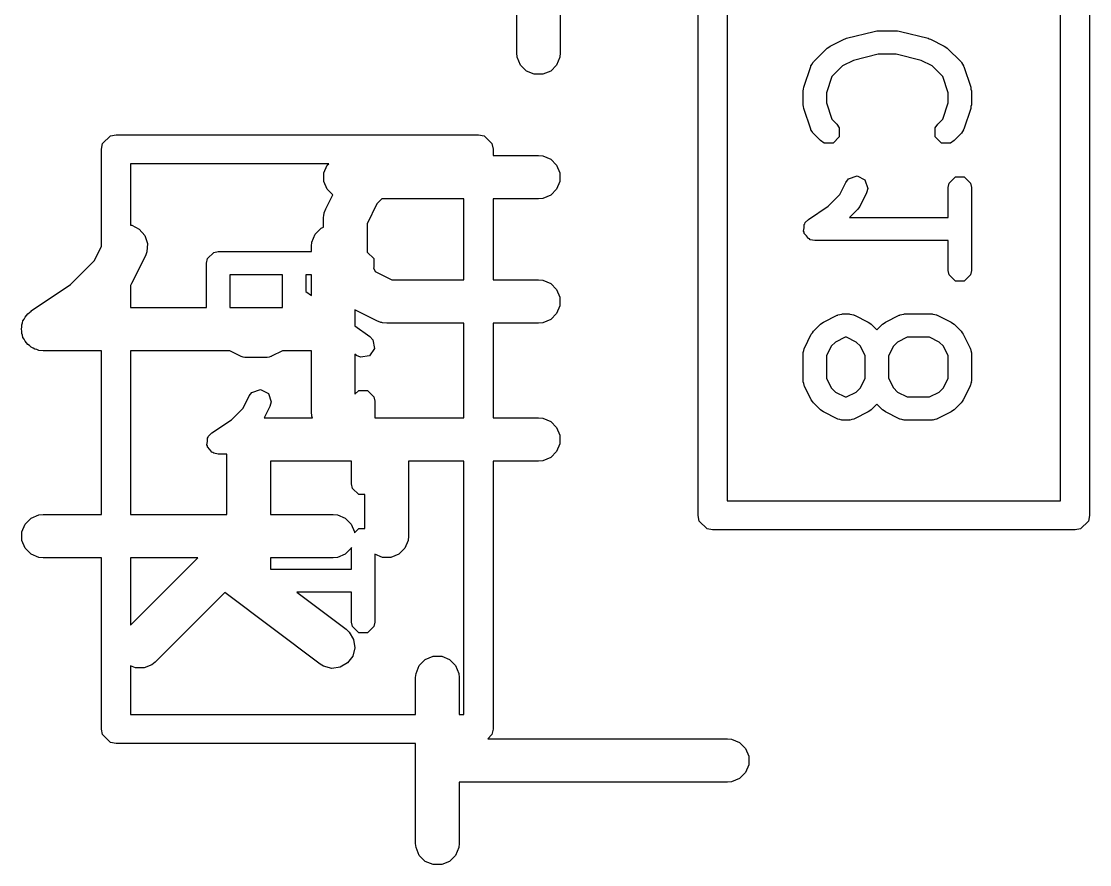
# Model space of a CAD drawing. Extents: x 3.93 to 7.47, y -4.9 to -2.95.
# Drawn here: x 4.7042 to 4.8492, y -4.0163 to -3.9018 of the extents above; entities that cross this region are included whole.
import ezdxf

# ---------------------------------------------------------------- set-up
doc = ezdxf.new("R2010")
doc.units = 0
doc.header["$MEASUREMENT"] = 0
doc.layers.add('BLACK', color=7, linetype='CONTINUOUS')

msp = doc.modelspace()

# ---------------------------------------------------------------- linework, layer by layer
at = {"layer": 'BLACK', "linetype": 'CONTINUOUS'}
for p, q in [((4.77739, -3.88359), (4.77739, -3.90608)), ((4.7961, -3.96889), (4.7961, -3.89015)), ((4.84925, -3.89015), (4.84925, -3.96889)), ((4.80004, -3.89212), (4.80004, -3.96692)), ((4.84531, -3.96692), (4.84531, -3.89212)), ((4.77149, -3.90608), (4.77149, -3.89779)), ((4.81404, -3.90514), (4.81592, -3.9042)), ((4.81592, -3.9042), (4.81608, -3.90416)), ((4.81608, -3.90416), (4.81624, -3.90409)), ((4.81624, -3.90409), (4.81999, -3.90315)), ((4.81999, -3.90315), (4.82018, -3.90314)), ((4.82018, -3.90314), (4.82037, -3.9031)), ((4.82037, -3.9031), (4.82318, -3.9031)), ((4.82318, -3.9031), (4.82337, -3.90314)), ((4.82337, -3.90314), (4.82356, -3.90315)), ((4.82356, -3.90315), (4.82731, -3.90409)), ((4.82731, -3.90409), (4.82747, -3.90416)), ((4.82747, -3.90416), (4.82764, -3.9042)), ((4.82764, -3.9042), (4.82951, -3.90514)), ((4.81176, -3.90731), (4.81363, -3.90544)), ((4.81363, -3.90544), (4.81384, -3.9053)), ((4.81384, -3.9053), (4.81404, -3.90514)), ((4.82951, -3.90514), (4.82971, -3.9053)), ((4.82971, -3.9053), (4.82992, -3.90544)), ((4.82992, -3.90544), (4.83179, -3.90731)), ((4.77154, -3.90666), (4.77149, -3.90608)), ((4.77198, -3.90772), (4.77154, -3.90666)), ((4.77734, -3.90666), (4.77689, -3.90772)), ((4.77739, -3.90608), (4.77734, -3.90666)), ((4.81717, -3.9071), (4.81568, -3.90785)), ((4.82056, -3.90625), (4.81717, -3.9071)), ((4.82299, -3.90625), (4.82056, -3.90625)), ((4.82638, -3.9071), (4.82299, -3.90625)), ((4.82787, -3.90785), (4.82638, -3.9071)), ((4.7728, -3.90854), (4.77198, -3.90772)), ((4.77386, -3.90898), (4.7728, -3.90854)), ((4.77608, -3.90854), (4.77502, -3.90898)), ((4.77689, -3.90772), (4.77608, -3.90854)), ((4.81044, -3.91074), (4.81138, -3.90793)), ((4.81138, -3.90793), (4.81142, -3.90786)), ((4.81142, -3.90782), (4.81156, -3.90761)), ((4.81142, -3.90786), (4.81142, -3.90782)), ((4.81156, -3.90761), (4.81168, -3.90739)), ((4.81168, -3.90739), (4.81171, -3.90738)), ((4.81171, -3.90738), (4.81176, -3.90731)), ((4.81568, -3.90785), (4.81425, -3.90928)), ((4.8293, -3.90928), (4.82787, -3.90785)), ((4.83179, -3.90731), (4.83184, -3.90738)), ((4.83184, -3.90738), (4.83187, -3.90739)), ((4.83187, -3.90739), (4.83199, -3.90761)), ((4.83199, -3.90761), (4.83214, -3.90782)), ((4.83214, -3.90782), (4.83214, -3.90786)), ((4.83214, -3.90786), (4.83217, -3.90793)), ((4.83217, -3.90793), (4.83311, -3.91074)), ((4.77502, -3.90898), (4.77386, -3.90898)), ((4.81425, -3.90928), (4.81351, -3.91149)), ((4.83004, -3.91149), (4.8293, -3.90928)), ((4.81036, -3.91124), (4.81041, -3.91099)), ((4.81036, -3.91311), (4.81036, -3.91124)), ((4.81041, -3.91099), (4.81044, -3.91074)), ((4.83311, -3.91074), (4.83314, -3.91099)), ((4.83314, -3.91099), (4.83319, -3.91124)), ((4.83319, -3.91124), (4.83319, -3.91311)), ((4.81351, -3.91149), (4.81351, -3.91286)), ((4.81351, -3.91286), (4.81425, -3.91507)), ((4.8293, -3.91507), (4.83004, -3.91286)), ((4.83004, -3.91286), (4.83004, -3.91149)), ((4.81041, -3.91336), (4.81036, -3.91311)), ((4.81044, -3.91361), (4.81041, -3.91336)), ((4.81138, -3.91642), (4.81044, -3.91361)), ((4.83311, -3.91361), (4.83217, -3.91642)), ((4.83314, -3.91336), (4.83311, -3.91361)), ((4.83319, -3.91311), (4.83314, -3.91336)), ((4.81425, -3.91507), (4.81492, -3.91575)), ((4.81492, -3.91575), (4.81526, -3.91626)), ((4.82829, -3.91626), (4.82863, -3.91575)), ((4.82863, -3.91575), (4.8293, -3.91507)), ((4.71632, -3.91733), (4.71707, -3.91718)), ((4.71707, -3.91718), (4.76628, -3.91718)), ((4.76628, -3.91718), (4.76703, -3.91733)), ((4.81142, -3.91649), (4.81138, -3.91642)), ((4.81142, -3.91653), (4.81142, -3.91649)), ((4.81156, -3.91674), (4.81142, -3.91653)), ((4.81168, -3.91696), (4.81156, -3.91674)), ((4.81171, -3.91697), (4.81168, -3.91696)), ((4.81176, -3.91704), (4.81171, -3.91697)), ((4.81269, -3.91798), (4.81176, -3.91704)), ((4.81526, -3.91626), (4.81526, -3.91746)), ((4.82829, -3.91746), (4.82829, -3.91626)), ((4.83179, -3.91704), (4.83086, -3.91798)), ((4.83184, -3.91697), (4.83179, -3.91704)), ((4.83187, -3.91696), (4.83184, -3.91697)), ((4.83199, -3.91674), (4.83187, -3.91696)), ((4.83214, -3.91653), (4.83199, -3.91674)), ((4.83217, -3.91642), (4.83214, -3.91649)), ((4.83214, -3.91649), (4.83214, -3.91653)), ((4.7151, -3.91915), (4.71525, -3.91839)), ((4.71525, -3.91839), (4.71632, -3.91733)), ((4.76703, -3.91733), (4.7681, -3.91839)), ((4.7681, -3.91839), (4.76825, -3.91915)), ((4.8132, -3.91832), (4.81269, -3.91798)), ((4.81441, -3.91832), (4.8132, -3.91832)), ((4.81526, -3.91746), (4.81441, -3.91832)), ((4.82914, -3.91832), (4.82829, -3.91746)), ((4.83035, -3.91832), (4.82914, -3.91832)), ((4.83086, -3.91798), (4.83035, -3.91832)), ((4.7151, -3.93237), (4.7151, -3.91915)), ((4.76825, -3.91915), (4.76825, -3.92)), ((4.76825, -3.92), (4.77444, -3.92)), ((4.77444, -3.92), (4.77502, -3.92006)), ((4.77502, -3.92006), (4.77608, -3.9205)), ((4.71904, -3.92112), (4.71904, -3.92947)), ((4.74594, -3.92112), (4.71904, -3.92112)), ((4.7453, -3.92238), (4.74574, -3.92131)), ((4.74574, -3.92131), (4.74594, -3.92112)), ((4.77608, -3.9205), (4.77689, -3.92131)), ((4.77689, -3.92131), (4.77734, -3.92238)), ((4.7453, -3.92353), (4.7453, -3.92238)), ((4.77734, -3.92238), (4.77734, -3.92353)), ((4.81653, -3.92317), (4.81767, -3.92279)), ((4.81767, -3.92279), (4.81875, -3.92333)), ((4.83016, -3.92376), (4.83102, -3.92291)), ((4.83102, -3.92291), (4.83222, -3.92291)), ((4.83222, -3.92291), (4.83307, -3.92376)), ((4.74574, -3.9246), (4.7453, -3.92353)), ((4.77734, -3.92353), (4.77689, -3.9246)), ((4.81533, -3.9253), (4.81615, -3.92366)), ((4.81615, -3.92366), (4.81653, -3.92317)), ((4.81875, -3.92333), (4.81913, -3.92447)), ((4.81913, -3.92447), (4.81897, -3.92507)), ((4.83004, -3.92436), (4.83016, -3.92376)), ((4.83004, -3.92841), (4.83004, -3.92436)), ((4.83307, -3.92376), (4.83319, -3.92436)), ((4.83319, -3.92436), (4.83319, -3.93561)), ((4.74555, -3.92726), (4.7465, -3.92536)), ((4.7465, -3.92536), (4.74574, -3.9246)), ((4.75317, -3.92591), (4.75249, -3.92658)), ((4.76431, -3.92591), (4.75317, -3.92591)), ((4.76431, -3.93688), (4.76431, -3.92591)), ((4.77444, -3.92591), (4.76825, -3.92591)), ((4.76825, -3.92591), (4.76825, -3.93688)), ((4.77502, -3.92585), (4.77444, -3.92591)), ((4.77608, -3.92541), (4.77502, -3.92585)), ((4.77689, -3.9246), (4.77608, -3.92541)), ((4.81374, -3.92689), (4.81533, -3.9253)), ((4.81897, -3.92507), (4.81803, -3.92694)), ((4.74534, -3.9278), (4.74555, -3.92726)), ((4.75249, -3.92658), (4.75115, -3.92928)), ((4.81106, -3.92868), (4.81374, -3.92689)), ((4.81773, -3.92735), (4.81667, -3.92841)), ((4.81787, -3.92714), (4.81773, -3.92735)), ((4.81803, -3.92694), (4.81787, -3.92714)), ((4.74524, -3.92858), (4.7453, -3.928)), ((4.74524, -3.92974), (4.74524, -3.92858)), ((4.7453, -3.928), (4.74534, -3.92791)), ((4.74534, -3.92791), (4.74534, -3.9278)), ((4.81062, -3.92911), (4.81106, -3.92868)), ((4.81667, -3.92841), (4.83004, -3.92841)), ((4.71904, -3.92947), (4.7192, -3.92948)), ((4.7192, -3.92948), (4.72023, -3.93)), ((4.72023, -3.93), (4.72099, -3.93087)), ((4.74409, -3.93069), (4.7449, -3.92988)), ((4.7449, -3.92988), (4.74524, -3.92974)), ((4.75115, -3.92928), (4.75115, -3.93314)), ((4.81039, -3.93029), (4.81048, -3.92984)), ((4.81048, -3.93043), (4.81039, -3.93029)), ((4.81048, -3.92938), (4.81059, -3.92927)), ((4.81048, -3.92984), (4.81048, -3.92938)), ((4.81059, -3.92927), (4.81062, -3.92911)), ((4.72099, -3.93087), (4.72135, -3.93196)), ((4.74359, -3.93233), (4.74365, -3.93176)), ((4.74365, -3.93176), (4.74409, -3.93069)), ((4.81048, -3.93059), (4.81048, -3.93043)), ((4.8108, -3.93091), (4.81048, -3.93059)), ((4.81106, -3.93129), (4.8108, -3.93091)), ((4.81122, -3.93133), (4.81106, -3.93129)), ((4.81133, -3.93144), (4.81122, -3.93133)), ((4.81193, -3.93156), (4.81133, -3.93144)), ((4.83004, -3.93156), (4.81193, -3.93156)), ((4.83004, -3.93561), (4.83004, -3.93156)), ((4.71412, -3.93433), (4.7151, -3.93237)), ((4.72127, -3.93311), (4.72106, -3.93365)), ((4.72135, -3.93196), (4.72127, -3.93311)), ((4.72948, -3.93401), (4.73033, -3.93316)), ((4.73033, -3.93316), (4.73093, -3.93304)), ((4.73093, -3.93304), (4.74359, -3.93304)), ((4.74359, -3.93304), (4.74359, -3.93233)), ((4.75115, -3.93314), (4.75122, -3.93316)), ((4.75122, -3.93316), (4.75207, -3.93401)), ((4.71091, -3.93754), (4.71412, -3.93433)), ((4.72106, -3.93365), (4.71919, -3.9374)), ((4.72936, -3.93461), (4.72948, -3.93401)), ((4.72936, -3.94063), (4.72936, -3.93461)), ((4.75207, -3.93401), (4.75207, -3.93522)), ((4.75207, -3.93522), (4.75202, -3.93526)), ((4.75202, -3.93526), (4.75227, -3.93575)), ((4.75227, -3.93575), (4.75451, -3.93688)), ((4.83016, -3.93621), (4.83004, -3.93561)), ((4.83319, -3.93561), (4.83307, -3.93621)), ((4.70553, -3.94112), (4.71091, -3.93754)), ((4.71919, -3.9374), (4.71904, -3.93764)), ((4.73967, -3.93619), (4.73251, -3.93619)), ((4.73251, -3.93619), (4.73251, -3.94063)), ((4.73967, -3.94063), (4.73967, -3.93619)), ((4.74282, -3.93619), (4.74282, -3.93848)), ((4.74359, -3.93619), (4.74282, -3.93619)), ((4.74359, -3.93902), (4.74359, -3.93619)), ((4.75451, -3.93688), (4.76431, -3.93688)), ((4.76825, -3.93688), (4.77444, -3.93688)), ((4.77444, -3.93688), (4.77502, -3.93693)), ((4.77502, -3.93693), (4.77608, -3.93737)), ((4.77608, -3.93737), (4.77689, -3.93819)), ((4.83102, -3.93706), (4.83016, -3.93621)), ((4.83222, -3.93706), (4.83102, -3.93706)), ((4.83307, -3.93621), (4.83222, -3.93706)), ((4.71904, -3.93764), (4.71904, -3.94063)), ((4.74282, -3.93848), (4.74359, -3.93902)), ((4.77689, -3.93819), (4.77734, -3.93925)), ((4.77734, -3.9404), (4.77689, -3.94147)), ((4.77734, -3.93925), (4.77734, -3.9404)), ((4.70472, -3.94194), (4.70492, -3.94173)), ((4.70492, -3.94173), (4.70509, -3.94149)), ((4.70509, -3.94149), (4.70553, -3.94113)), ((4.70553, -3.94113), (4.70553, -3.94112)), ((4.70553, -3.94113), (4.70553, -3.94113)), ((4.70553, -3.94113), (4.70553, -3.94113)), ((4.71904, -3.94063), (4.72936, -3.94063)), ((4.73251, -3.94063), (4.73967, -3.94063)), ((4.7525, -3.94247), (4.74949, -3.94097)), ((4.74949, -3.94097), (4.74949, -3.94315)), ((4.77689, -3.94147), (4.77608, -3.94228)), ((4.8131, -3.94264), (4.81498, -3.9417)), ((4.81498, -3.9417), (4.81505, -3.94168)), ((4.81505, -3.94168), (4.81508, -3.94165)), ((4.81508, -3.94165), (4.81533, -3.9416)), ((4.81533, -3.9416), (4.81557, -3.94154)), ((4.81557, -3.94154), (4.8156, -3.94155)), ((4.8156, -3.94155), (4.81568, -3.94153)), ((4.81568, -3.94153), (4.81662, -3.94153)), ((4.81662, -3.94153), (4.8167, -3.94155)), ((4.8167, -3.94155), (4.81673, -3.94154)), ((4.81673, -3.94154), (4.81697, -3.9416)), ((4.81697, -3.9416), (4.81722, -3.94165)), ((4.81722, -3.94165), (4.81725, -3.94168)), ((4.81725, -3.94168), (4.81732, -3.9417)), ((4.81732, -3.9417), (4.8192, -3.94264)), ((4.82154, -3.94264), (4.82341, -3.9417)), ((4.82341, -3.9417), (4.82349, -3.94168)), ((4.82349, -3.94168), (4.82352, -3.94165)), ((4.82352, -3.94165), (4.82376, -3.9416)), ((4.82376, -3.9416), (4.82401, -3.94154)), ((4.82401, -3.94154), (4.82404, -3.94155)), ((4.82404, -3.94155), (4.82412, -3.94153)), ((4.82412, -3.94153), (4.82787, -3.94153)), ((4.82787, -3.94153), (4.82795, -3.94155)), ((4.82795, -3.94155), (4.82798, -3.94154)), ((4.82798, -3.94154), (4.82822, -3.9416)), ((4.82822, -3.9416), (4.82847, -3.94165)), ((4.82847, -3.94165), (4.8285, -3.94168)), ((4.8285, -3.94168), (4.82857, -3.9417)), ((4.82857, -3.9417), (4.83045, -3.94264)), ((4.70422, -3.94358), (4.70428, -3.94329)), ((4.70428, -3.94301), (4.70439, -3.94274)), ((4.70428, -3.94329), (4.70428, -3.94301)), ((4.70439, -3.94274), (4.70444, -3.94245)), ((4.70444, -3.94245), (4.70461, -3.94221)), ((4.70461, -3.94221), (4.70472, -3.94194)), ((4.74949, -3.94315), (4.75152, -3.94457)), ((4.75304, -3.94268), (4.7525, -3.94247)), ((4.75314, -3.94268), (4.75304, -3.94268)), ((4.75324, -3.94272), (4.75314, -3.94268)), ((4.75382, -3.94278), (4.75324, -3.94272)), ((4.76431, -3.94278), (4.75382, -3.94278)), ((4.76431, -3.95562), (4.76431, -3.94278)), ((4.77444, -3.94278), (4.76825, -3.94278)), ((4.76825, -3.94278), (4.76825, -3.95562)), ((4.77502, -3.94272), (4.77444, -3.94278)), ((4.77608, -3.94228), (4.77502, -3.94272)), ((4.81176, -3.94387), (4.81269, -3.94293)), ((4.81269, -3.94293), (4.8129, -3.94279)), ((4.8129, -3.94279), (4.8131, -3.94264)), ((4.8192, -3.94264), (4.8194, -3.94279)), ((4.8194, -3.94279), (4.81961, -3.94293)), ((4.81961, -3.94293), (4.82037, -3.94369)), ((4.82037, -3.94369), (4.82113, -3.94293)), ((4.82113, -3.94293), (4.82134, -3.94279)), ((4.82134, -3.94279), (4.82154, -3.94264)), ((4.83045, -3.94264), (4.83065, -3.94279)), ((4.83065, -3.94279), (4.83086, -3.94293)), ((4.83086, -3.94293), (4.83179, -3.94387)), ((4.70428, -3.94386), (4.70422, -3.94358)), ((4.70428, -3.94416), (4.70428, -3.94386)), ((4.70439, -3.94442), (4.70428, -3.94416)), ((4.70444, -3.94471), (4.70439, -3.94442)), ((4.7046, -3.94495), (4.70444, -3.94471)), ((4.75152, -3.94457), (4.75195, -3.94502)), ((4.81052, -3.94615), (4.81146, -3.94428)), ((4.81146, -3.94428), (4.81162, -3.94408)), ((4.81162, -3.94408), (4.81176, -3.94387)), ((4.81605, -3.94468), (4.81474, -3.94534)), ((4.81625, -3.94468), (4.81605, -3.94468)), ((4.81756, -3.94534), (4.81625, -3.94468)), ((4.82449, -3.94468), (4.82318, -3.94534)), ((4.8275, -3.94468), (4.82449, -3.94468)), ((4.82881, -3.94534), (4.8275, -3.94468)), ((4.83179, -3.94387), (4.83193, -3.94408)), ((4.83193, -3.94408), (4.83209, -3.94428)), ((4.83209, -3.94428), (4.83303, -3.94615)), ((4.70472, -3.94522), (4.7046, -3.94495)), ((4.70492, -3.94543), (4.70472, -3.94522)), ((4.70508, -3.94567), (4.70492, -3.94543)), ((4.70532, -3.94583), (4.70508, -3.94567)), ((4.70553, -3.94604), (4.70532, -3.94583)), ((4.7058, -3.94615), (4.70553, -3.94604)), ((4.70604, -3.94631), (4.7058, -3.94615)), ((4.75216, -3.9462), (4.75146, -3.94719)), ((4.75195, -3.94502), (4.75216, -3.9462)), ((4.81043, -3.9465), (4.81048, -3.94626)), ((4.81048, -3.94626), (4.8105, -3.94623)), ((4.8105, -3.94623), (4.81052, -3.94615)), ((4.81416, -3.94592), (4.81351, -3.94723)), ((4.81474, -3.94534), (4.81416, -3.94592)), ((4.81814, -3.94592), (4.81756, -3.94534)), ((4.81879, -3.94723), (4.81814, -3.94592)), ((4.8226, -3.94592), (4.82194, -3.94723)), ((4.82318, -3.94534), (4.8226, -3.94592)), ((4.82939, -3.94592), (4.82881, -3.94534)), ((4.83004, -3.94723), (4.82939, -3.94592)), ((4.83303, -3.94615), (4.83305, -3.94623)), ((4.83305, -3.94623), (4.83307, -3.94626)), ((4.83307, -3.94626), (4.83312, -3.9465)), ((4.70633, -3.94637), (4.70604, -3.94631)), ((4.7066, -3.94648), (4.70633, -3.94637)), ((4.70717, -3.94653), (4.7066, -3.94648)), ((4.7151, -3.94653), (4.70717, -3.94653)), ((4.70717, -3.94653), (4.70717, -3.94653)), ((4.70717, -3.94653), (4.70717, -3.94653)), ((4.70717, -3.94653), (4.70717, -3.94653)), ((4.7151, -3.96875), (4.7151, -3.94653)), ((4.7325, -3.94653), (4.71904, -3.94653)), ((4.71904, -3.94653), (4.71904, -3.96875)), ((4.73398, -3.94727), (4.7325, -3.94653)), ((4.73405, -3.94729), (4.73398, -3.94727)), ((4.73408, -3.94732), (4.73405, -3.94729)), ((4.73433, -3.94737), (4.73408, -3.94732)), ((4.73457, -3.94743), (4.73433, -3.94737)), ((4.7346, -3.94742), (4.73457, -3.94743)), ((4.73468, -3.94744), (4.7346, -3.94742)), ((4.73749, -3.94744), (4.73468, -3.94744)), ((4.73757, -3.94742), (4.73749, -3.94744)), ((4.73761, -3.94743), (4.73757, -3.94742)), ((4.73785, -3.94737), (4.73761, -3.94743)), ((4.7381, -3.94732), (4.73785, -3.94737)), ((4.73812, -3.94729), (4.7381, -3.94732)), ((4.7382, -3.94727), (4.73812, -3.94729)), ((4.73967, -3.94653), (4.7382, -3.94727)), ((4.74359, -3.94653), (4.73967, -3.94653)), ((4.74359, -3.95483), (4.74359, -3.94653)), ((4.74971, -3.94715), (4.74949, -3.947)), ((4.74949, -3.947), (4.74949, -3.95243)), ((4.75028, -3.9474), (4.74971, -3.94715)), ((4.75146, -3.94719), (4.75028, -3.9474)), ((4.81036, -3.94675), (4.81043, -3.9465)), ((4.81037, -3.94678), (4.81036, -3.94675)), ((4.81036, -3.94686), (4.81037, -3.94678)), ((4.81036, -3.95061), (4.81036, -3.94686)), ((4.81351, -3.94723), (4.81351, -3.95024)), ((4.81879, -3.95024), (4.81879, -3.94723)), ((4.82194, -3.94723), (4.82194, -3.95024)), ((4.83004, -3.95024), (4.83004, -3.94723)), ((4.83312, -3.9465), (4.83319, -3.94675)), ((4.83319, -3.94675), (4.83318, -3.94678)), ((4.83318, -3.94678), (4.83319, -3.94686)), ((4.83319, -3.94686), (4.83319, -3.95061)), ((4.81037, -3.95069), (4.81036, -3.95061)), ((4.81351, -3.95024), (4.81416, -3.95155)), ((4.81814, -3.95155), (4.81879, -3.95024)), ((4.82194, -3.95024), (4.8226, -3.95155)), ((4.82939, -3.95155), (4.83004, -3.95024)), ((4.83319, -3.95061), (4.83318, -3.95069)), ((4.73553, -3.95217), (4.73667, -3.95179)), ((4.73667, -3.95179), (4.73775, -3.95233)), ((4.74949, -3.95243), (4.75002, -3.95191)), ((4.75002, -3.95191), (4.75122, -3.95191)), ((4.75122, -3.95191), (4.75207, -3.95276)), ((4.81036, -3.95072), (4.81037, -3.95069)), ((4.81043, -3.95096), (4.81036, -3.95072)), ((4.81048, -3.95121), (4.81043, -3.95096)), ((4.8105, -3.95124), (4.81048, -3.95121)), ((4.81052, -3.95131), (4.8105, -3.95124)), ((4.81146, -3.95319), (4.81052, -3.95131)), ((4.81416, -3.95155), (4.81474, -3.95213)), ((4.81756, -3.95213), (4.81814, -3.95155)), ((4.8226, -3.95155), (4.82318, -3.95213)), ((4.82881, -3.95213), (4.82939, -3.95155)), ((4.83303, -3.95131), (4.83209, -3.95319)), ((4.83305, -3.95124), (4.83303, -3.95131)), ((4.83307, -3.95121), (4.83305, -3.95124)), ((4.83312, -3.95096), (4.83307, -3.95121)), ((4.83319, -3.95072), (4.83312, -3.95096)), ((4.83318, -3.95069), (4.83319, -3.95072)), ((4.73433, -3.9543), (4.73515, -3.95266)), ((4.73515, -3.95266), (4.73553, -3.95217)), ((4.73775, -3.95233), (4.73813, -3.95347)), ((4.73813, -3.95347), (4.73797, -3.95407)), ((4.75207, -3.95276), (4.75219, -3.95336)), ((4.75219, -3.95336), (4.75219, -3.95562)), ((4.81162, -3.95339), (4.81146, -3.95319)), ((4.81176, -3.9536), (4.81162, -3.95339)), ((4.81474, -3.95213), (4.81605, -3.95278)), ((4.81605, -3.95278), (4.81625, -3.95278)), ((4.81625, -3.95278), (4.81756, -3.95213)), ((4.82318, -3.95213), (4.82449, -3.95278)), ((4.82449, -3.95278), (4.8275, -3.95278)), ((4.8275, -3.95278), (4.82881, -3.95213)), ((4.83193, -3.95339), (4.83179, -3.9536)), ((4.83209, -3.95319), (4.83193, -3.95339)), ((4.73274, -3.95589), (4.73433, -3.9543)), ((4.73797, -3.95407), (4.73719, -3.95562)), ((4.74365, -3.95541), (4.74359, -3.95483)), ((4.81269, -3.95453), (4.81176, -3.9536)), ((4.8129, -3.95467), (4.81269, -3.95453)), ((4.8131, -3.95483), (4.8129, -3.95467)), ((4.81498, -3.95577), (4.8131, -3.95483)), ((4.8192, -3.95483), (4.81732, -3.95577)), ((4.8194, -3.95467), (4.8192, -3.95483)), ((4.81961, -3.95453), (4.8194, -3.95467)), ((4.82037, -3.95377), (4.81961, -3.95453)), ((4.82113, -3.95453), (4.82037, -3.95377)), ((4.82134, -3.95467), (4.82113, -3.95453)), ((4.82154, -3.95483), (4.82134, -3.95467)), ((4.82341, -3.95577), (4.82154, -3.95483)), ((4.83045, -3.95483), (4.82857, -3.95577)), ((4.83065, -3.95467), (4.83045, -3.95483)), ((4.83086, -3.95453), (4.83065, -3.95467)), ((4.83179, -3.9536), (4.83086, -3.95453)), ((4.73006, -3.95768), (4.73274, -3.95589)), ((4.73719, -3.95562), (4.74374, -3.95562)), ((4.74374, -3.95562), (4.74365, -3.95541)), ((4.75219, -3.95562), (4.76431, -3.95562)), ((4.76825, -3.95562), (4.77444, -3.95562)), ((4.77444, -3.95562), (4.77502, -3.95568)), ((4.77502, -3.95568), (4.77608, -3.95612)), ((4.77608, -3.95612), (4.77689, -3.95694)), ((4.81505, -3.95579), (4.81498, -3.95577)), ((4.81508, -3.95581), (4.81505, -3.95579)), ((4.81533, -3.95586), (4.81508, -3.95581)), ((4.81557, -3.95593), (4.81533, -3.95586)), ((4.8156, -3.95592), (4.81557, -3.95593)), ((4.81568, -3.95593), (4.8156, -3.95592)), ((4.81662, -3.95593), (4.81568, -3.95593)), ((4.8167, -3.95592), (4.81662, -3.95593)), ((4.81673, -3.95593), (4.8167, -3.95592)), ((4.81697, -3.95586), (4.81673, -3.95593)), ((4.81722, -3.95581), (4.81697, -3.95586)), ((4.81725, -3.95579), (4.81722, -3.95581)), ((4.81732, -3.95577), (4.81725, -3.95579)), ((4.82349, -3.95579), (4.82341, -3.95577)), ((4.82352, -3.95581), (4.82349, -3.95579)), ((4.82376, -3.95586), (4.82352, -3.95581)), ((4.82401, -3.95593), (4.82376, -3.95586)), ((4.82404, -3.95592), (4.82401, -3.95593)), ((4.82412, -3.95593), (4.82404, -3.95592)), ((4.82787, -3.95593), (4.82412, -3.95593)), ((4.82795, -3.95592), (4.82787, -3.95593)), ((4.82798, -3.95593), (4.82795, -3.95592)), ((4.82822, -3.95586), (4.82798, -3.95593)), ((4.82847, -3.95581), (4.82822, -3.95586)), ((4.8285, -3.95579), (4.82847, -3.95581)), ((4.82857, -3.95577), (4.8285, -3.95579)), ((4.72962, -3.95811), (4.73006, -3.95768)), ((4.77689, -3.95694), (4.77734, -3.958)), ((4.72939, -3.95929), (4.72948, -3.95884)), ((4.72948, -3.95943), (4.72939, -3.95929)), ((4.72948, -3.95838), (4.72959, -3.95827)), ((4.72948, -3.95884), (4.72948, -3.95838)), ((4.72959, -3.95827), (4.72962, -3.95811)), ((4.77734, -3.95915), (4.77689, -3.96022)), ((4.77734, -3.958), (4.77734, -3.95915)), ((4.72948, -3.95959), (4.72948, -3.95943)), ((4.7298, -3.95991), (4.72948, -3.95959)), ((4.73006, -3.96029), (4.7298, -3.95991)), ((4.73022, -3.96033), (4.73006, -3.96029)), ((4.73033, -3.96044), (4.73022, -3.96033)), ((4.73093, -3.96056), (4.73033, -3.96044)), ((4.73212, -3.96056), (4.73093, -3.96056)), ((4.73212, -3.96875), (4.73212, -3.96056)), ((4.77689, -3.96022), (4.77608, -3.96103)), ((4.74904, -3.96153), (4.73802, -3.96153)), ((4.73802, -3.96153), (4.73802, -3.96875)), ((4.74904, -3.96461), (4.74904, -3.96153)), ((4.75677, -3.96153), (4.75677, -3.9717)), ((4.76431, -3.96153), (4.75677, -3.96153)), ((4.76431, -3.99592), (4.76431, -3.96153)), ((4.77444, -3.96153), (4.76825, -3.96153)), ((4.76825, -3.96153), (4.76825, -3.99789)), ((4.77502, -3.96147), (4.77444, -3.96153)), ((4.77608, -3.96103), (4.77502, -3.96147)), ((4.74916, -3.96521), (4.74904, -3.96461)), ((4.75002, -3.96606), (4.74916, -3.96521)), ((4.75086, -3.96606), (4.75002, -3.96606)), ((4.75086, -3.97065), (4.75086, -3.96606)), ((4.80004, -3.96692), (4.84531, -3.96692)), ((4.70472, -3.97006), (4.70553, -3.96925)), ((4.70553, -3.96925), (4.7066, -3.96881)), ((4.7066, -3.96881), (4.70717, -3.96875)), ((4.70717, -3.96875), (4.7151, -3.96875)), ((4.71904, -3.96875), (4.73212, -3.96875)), ((4.73802, -3.96875), (4.74654, -3.96875)), ((4.74654, -3.96875), (4.74712, -3.96881)), ((4.74712, -3.96881), (4.74818, -3.96925)), ((4.74818, -3.96925), (4.749, -3.97006)), ((4.79625, -3.96964), (4.7961, -3.96889)), ((4.84925, -3.96889), (4.8491, -3.96964)), ((4.70428, -3.97113), (4.70472, -3.97006)), ((4.749, -3.97006), (4.74944, -3.97113)), ((4.74944, -3.97123), (4.75002, -3.97065)), ((4.75002, -3.97065), (4.75086, -3.97065)), ((4.79732, -3.97071), (4.79625, -3.96964)), ((4.79807, -3.97086), (4.79732, -3.97071)), ((4.84728, -3.97086), (4.79807, -3.97086)), ((4.84803, -3.97071), (4.84728, -3.97086)), ((4.8491, -3.96964), (4.84803, -3.97071)), ((4.70428, -3.97228), (4.70428, -3.97113)), ((4.70472, -3.97334), (4.70428, -3.97228)), ((4.74944, -3.97113), (4.74944, -3.97123)), ((4.75671, -3.97228), (4.75627, -3.97334)), ((4.75677, -3.9717), (4.75671, -3.97228)), ((4.70553, -3.97416), (4.70472, -3.97334)), ((4.749, -3.97334), (4.74818, -3.97416)), ((4.74904, -3.97323), (4.749, -3.97334)), ((4.74904, -3.97616), (4.74904, -3.97323)), ((4.75627, -3.97334), (4.75546, -3.97415)), ((4.7066, -3.9746), (4.70553, -3.97416)), ((4.70717, -3.97466), (4.7066, -3.9746)), ((4.7151, -3.97466), (4.70717, -3.97466)), ((4.7151, -3.99789), (4.7151, -3.97466)), ((4.71904, -3.98378), (4.72816, -3.97466)), ((4.72816, -3.97466), (4.71904, -3.97466)), ((4.71904, -3.97466), (4.71904, -3.98378)), ((4.74654, -3.97466), (4.73802, -3.97466)), ((4.73802, -3.97466), (4.73802, -3.97616)), ((4.74712, -3.9746), (4.74654, -3.97466)), ((4.74818, -3.97416), (4.74712, -3.9746)), ((4.75324, -3.9746), (4.75219, -3.97416)), ((4.75219, -3.97416), (4.75219, -3.98336)), ((4.75439, -3.9746), (4.75324, -3.9746)), ((4.75546, -3.97415), (4.75439, -3.9746)), ((4.73802, -3.97616), (4.74904, -3.97616)), ((4.73182, -3.97935), (4.72238, -3.98879)), ((4.74477, -3.98906), (4.73182, -3.97935)), ((4.74904, -3.97931), (4.74161, -3.97931)), ((4.74161, -3.97931), (4.74831, -3.98434)), ((4.74904, -3.98336), (4.74904, -3.97931)), ((4.74916, -3.98396), (4.74904, -3.98336)), ((4.75002, -3.98481), (4.74916, -3.98396)), ((4.75207, -3.98396), (4.75122, -3.98481)), ((4.75219, -3.98336), (4.75207, -3.98396)), ((4.74831, -3.98434), (4.74874, -3.98473)), ((4.74874, -3.98473), (4.74933, -3.98572)), ((4.75122, -3.98481), (4.75002, -3.98481)), ((4.74949, -3.98686), (4.7492, -3.98798)), ((4.74933, -3.98572), (4.74949, -3.98686)), ((4.7492, -3.98798), (4.74851, -3.9889)), ((4.75906, -3.98845), (4.76012, -3.98801)), ((4.76012, -3.98801), (4.76128, -3.98801)), ((4.76128, -3.98801), (4.76234, -3.98845)), ((4.71972, -3.9896), (4.71904, -3.98931)), ((4.71904, -3.98931), (4.71904, -3.99592)), ((4.72087, -3.9896), (4.71972, -3.9896)), ((4.72194, -3.98916), (4.72087, -3.9896)), ((4.72238, -3.98879), (4.72194, -3.98916)), ((4.74526, -3.98936), (4.74477, -3.98906)), ((4.74638, -3.98965), (4.74526, -3.98936)), ((4.74752, -3.98949), (4.74638, -3.98965)), ((4.74851, -3.9889), (4.74752, -3.98949)), ((4.7578, -3.99033), (4.75824, -3.98927)), ((4.75824, -3.98927), (4.75906, -3.98845)), ((4.76234, -3.98845), (4.76315, -3.98927)), ((4.76315, -3.98927), (4.7636, -3.99033)), ((4.75775, -3.99091), (4.7578, -3.99033)), ((4.75775, -3.99592), (4.75775, -3.99091)), ((4.7636, -3.99033), (4.76365, -3.99091)), ((4.76365, -3.99091), (4.76365, -3.99592)), ((4.71904, -3.99592), (4.75775, -3.99592)), ((4.76365, -3.99592), (4.76431, -3.99592)), ((4.71525, -3.99864), (4.7151, -3.99789)), ((4.76825, -3.99789), (4.7681, -3.99864)), ((4.71632, -3.99971), (4.71525, -3.99864)), ((4.71707, -3.99986), (4.71632, -3.99971)), ((4.75775, -3.99986), (4.71707, -3.99986)), ((4.75775, -4.01341), (4.75775, -3.99986)), ((4.7681, -3.99864), (4.76753, -3.99921)), ((4.76753, -3.99921), (4.80007, -3.99921)), ((4.80007, -3.99921), (4.80065, -3.99926)), ((4.80065, -3.99926), (4.80171, -3.9997)), ((4.80171, -3.9997), (4.80252, -4.00052)), ((4.80252, -4.00052), (4.80297, -4.00158)), ((4.80297, -4.00273), (4.80252, -4.0038)), ((4.80297, -4.00158), (4.80297, -4.00273)), ((4.80252, -4.0038), (4.80171, -4.00461)), ((4.80007, -4.00511), (4.76365, -4.00511)), ((4.76365, -4.00511), (4.76365, -4.01341)), ((4.80065, -4.00505), (4.80007, -4.00511)), ((4.80171, -4.00461), (4.80065, -4.00505)), ((4.7578, -4.01398), (4.75775, -4.01341)), ((4.75824, -4.01505), (4.7578, -4.01398)), ((4.7636, -4.01398), (4.76315, -4.01505)), ((4.76365, -4.01341), (4.7636, -4.01398)), ((4.75906, -4.01586), (4.75824, -4.01505)), ((4.76012, -4.0163), (4.75906, -4.01586)), ((4.76234, -4.01586), (4.76128, -4.0163)), ((4.76315, -4.01505), (4.76234, -4.01586)), ((4.76128, -4.0163), (4.76012, -4.0163))]:
    msp.add_line(p, q, dxfattribs=at)

doc.saveas('drawing.dxf')
